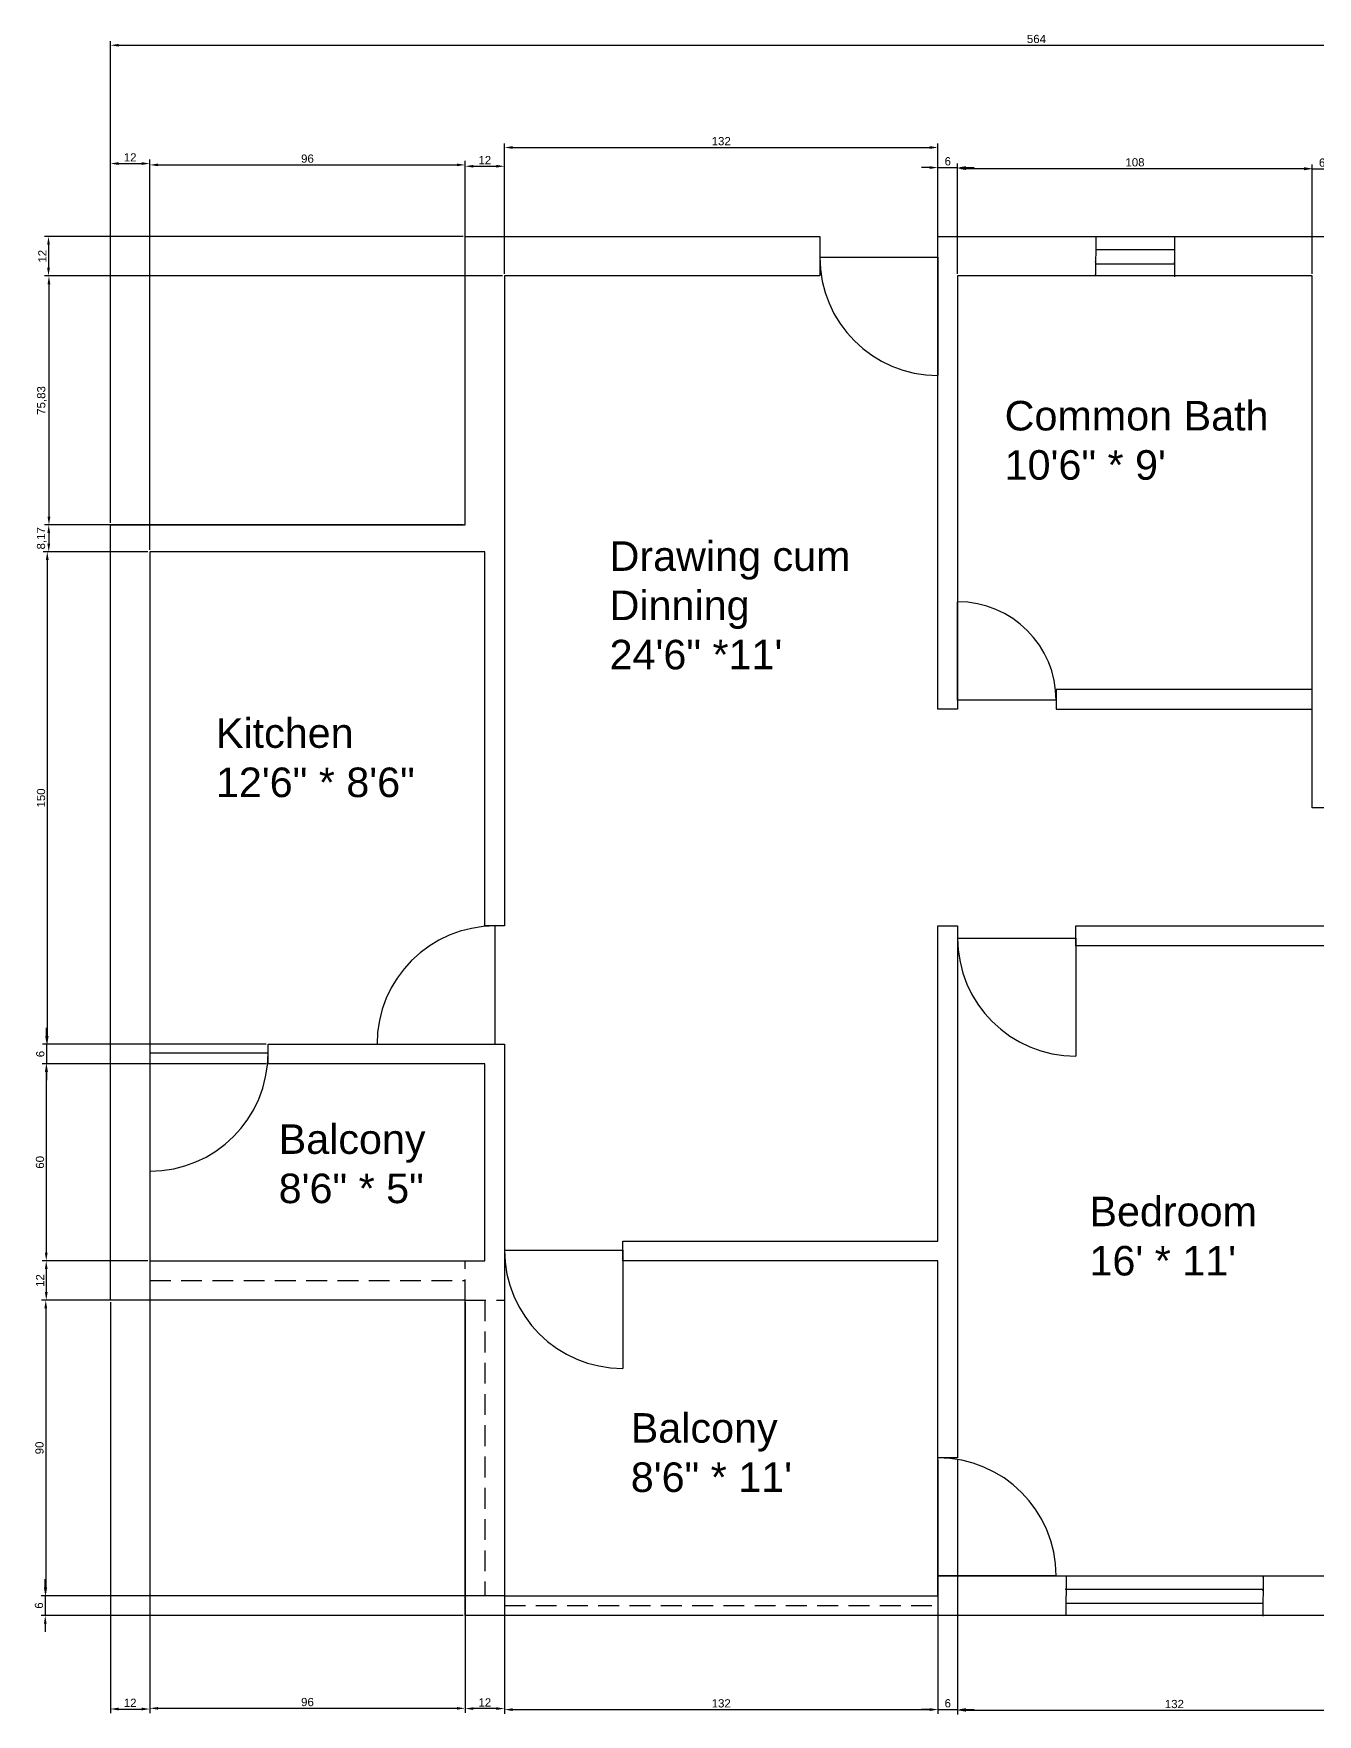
# Model space of a CAD drawing. Header units: millimetres. Extents: x 1002 to 3799, y 642 to 1602.
# Drawn here: x 1002 to 1393, y 926 to 1438 of the extents above; entities that cross this region are included whole.
import ezdxf

# ---------------------------------------------------------------- set-up
doc = ezdxf.new("R2010")
doc.units = ezdxf.units.MM
doc.linetypes.add('HIDDEN', pattern=[9.525, 6.35, -3.175])
for name, color, linetype in [('dimension', 181, 'Continuous'), ('door', 20, 'Continuous'), ('window', 71, 'Continuous')]:
    doc.layers.add(name, color=color, linetype=linetype)
doc.layers.add('grill', color=33, linetype='HIDDEN', plot=False)
doc.layers.add('label', color=200, linetype='HIDDEN', plot=False)
doc.styles.get("Standard").update_dxf_attribs({"font": 'arial.ttf'})
doc.dimstyles.new('ISO-25', dxfattribs={"dimtxt": 2.5, "dimasz": 2.5, "dimexe": 1.25, "dimexo": 0.625, "dimtad": 1, "dimtxsty": 'Standard', "dimcen": 2.5, "dimadec": 0, "dimazin": 0, "dimtfac": 1, "dimtmove": 0, "dimatfit": 3, "dimfxl": 1, "dimarcsym": 0})

# ---------------------------------------------------------------- blocks, each defined once
blk = doc.blocks.new('*D112')
at = {"layer": 'Defpoints', "color": 0, "transparency": 16777216}
for p in [(1037.76, 1398.88), (1025.76, 1288.8), (1037.76, 1280.64)]:
    blk.add_point(p, dxfattribs=at)
at = {"layer": 'dimension', "color": 0, "lineweight": -2, "transparency": 16777216}
for p, q in [((1025.76, 1289.43), (1025.76, 1400.13)), ((1028.26, 1398.88), (1035.26, 1398.88)), ((1037.76, 1281.26), (1037.76, 1400.13))]:
    blk.add_line(p, q, dxfattribs=at)
at = {"layer": 'dimension', "color": 0, "transparency": 16777216}
for points in [[(1028.26, 1399.3), (1028.26, 1398.46), (1025.76, 1398.88)], [(1035.26, 1399.3), (1035.26, 1398.46), (1037.76, 1398.88)]]:
    blk.add_solid(points, dxfattribs=at)
at = {"layer": 'dimension', "color": 0, "transparency": 16777216, "insert": (1031.76, 1400.76), "char_height": 2.5, "attachment_point": 5}
blk.add_mtext('12', dxfattribs=at)
blk = doc.blocks.new('*D113')
at = {"layer": 'Defpoints', "color": 0, "transparency": 16777216}
for p in [(1133.76, 1398.47), (1133.76, 1288.8), (1037.76, 1280.64)]:
    blk.add_point(p, dxfattribs=at)
at = {"layer": 'dimension', "color": 0, "lineweight": -2, "transparency": 16777216}
for p, q in [((1037.76, 1281.26), (1037.76, 1399.72)), ((1040.26, 1398.47), (1131.26, 1398.47)), ((1133.76, 1289.43), (1133.76, 1399.72))]:
    blk.add_line(p, q, dxfattribs=at)
at = {"layer": 'dimension', "color": 0, "transparency": 16777216}
for points in [[(1040.26, 1398.89), (1040.26, 1398.06), (1037.76, 1398.47)], [(1131.26, 1398.89), (1131.26, 1398.06), (1133.76, 1398.47)]]:
    blk.add_solid(points, dxfattribs=at)
at = {"layer": 'dimension', "color": 0, "transparency": 16777216, "insert": (1085.76, 1400.37), "char_height": 2.5, "attachment_point": 5}
blk.add_mtext('96', dxfattribs=at)
blk = doc.blocks.new('*D114')
at = {"layer": 'Defpoints', "color": 0, "transparency": 16777216}
for p in [(1145.76, 1398.06), (1145.76, 1364.64), (1133.76, 1288.8)]:
    blk.add_point(p, dxfattribs=at)
at = {"layer": 'dimension', "color": 0, "lineweight": -2, "transparency": 16777216}
for p, q in [((1133.76, 1289.43), (1133.76, 1399.31)), ((1136.26, 1398.06), (1143.26, 1398.06)), ((1145.76, 1365.26), (1145.76, 1399.31))]:
    blk.add_line(p, q, dxfattribs=at)
at = {"layer": 'dimension', "color": 0, "transparency": 16777216}
for points in [[(1136.26, 1398.48), (1136.26, 1397.65), (1133.76, 1398.06)], [(1143.26, 1398.48), (1143.26, 1397.65), (1145.76, 1398.06)]]:
    blk.add_solid(points, dxfattribs=at)
at = {"layer": 'dimension', "color": 0, "transparency": 16777216, "insert": (1139.76, 1399.94), "char_height": 2.5, "attachment_point": 5}
blk.add_mtext('12', dxfattribs=at)
blk = doc.blocks.new('*D115')
at = {"layer": 'Defpoints', "color": 0, "transparency": 16777216}
for p in [(1277.76, 1403.77), (1277.76, 1370.35), (1145.76, 1364.64)]:
    blk.add_point(p, dxfattribs=at)
at = {"layer": 'dimension', "color": 0, "lineweight": -2, "transparency": 16777216}
for p, q in [((1145.76, 1365.26), (1145.76, 1405.02)), ((1148.26, 1403.77), (1275.26, 1403.77)), ((1277.76, 1370.97), (1277.76, 1405.02))]:
    blk.add_line(p, q, dxfattribs=at)
at = {"layer": 'dimension', "color": 0, "transparency": 16777216}
for points in [[(1148.26, 1404.19), (1148.26, 1403.36), (1145.76, 1403.77)], [(1275.26, 1404.19), (1275.26, 1403.36), (1277.76, 1403.77)]]:
    blk.add_solid(points, dxfattribs=at)
at = {"layer": 'dimension', "color": 0, "transparency": 16777216, "insert": (1211.76, 1405.68), "char_height": 2.5, "attachment_point": 5}
blk.add_mtext('132', dxfattribs=at)
blk = doc.blocks.new('*D116')
at = {"layer": 'Defpoints', "color": 0, "transparency": 16777216}
for p in [(1283.76, 1397.66), (1277.76, 1370.35), (1283.76, 1364.64)]:
    blk.add_point(p, dxfattribs=at)
at = {"layer": 'dimension', "color": 0, "lineweight": -2, "transparency": 16777216}
for p, q in [((1277.76, 1370.97), (1277.76, 1398.91)), ((1283.76, 1365.26), (1283.76, 1398.91)), ((1275.26, 1397.66), (1272.76, 1397.66)), ((1277.76, 1397.66), (1283.76, 1397.66)), ((1286.26, 1397.66), (1288.76, 1397.66))]:
    blk.add_line(p, q, dxfattribs=at)
at = {"layer": 'dimension', "color": 0, "transparency": 16777216}
for points in [[(1275.26, 1398.07), (1275.26, 1397.24), (1277.76, 1397.66)], [(1286.26, 1398.07), (1286.26, 1397.24), (1283.76, 1397.66)]]:
    blk.add_solid(points, dxfattribs=at)
at = {"layer": 'dimension', "color": 0, "transparency": 16777216, "insert": (1280.76, 1399.56), "char_height": 2.5, "attachment_point": 5}
blk.add_mtext('6', dxfattribs=at)
blk = doc.blocks.new('*D117')
at = {"layer": 'Defpoints', "color": 0, "transparency": 16777216}
for p in [(1391.76, 1397.35), (1283.76, 1364.64), (1391.76, 1364.64)]:
    blk.add_point(p, dxfattribs=at)
at = {"layer": 'dimension', "color": 0, "lineweight": -2, "transparency": 16777216}
for p, q in [((1283.76, 1365.26), (1283.76, 1398.6)), ((1391.76, 1365.26), (1391.76, 1398.6)), ((1286.26, 1397.35), (1389.26, 1397.35))]:
    blk.add_line(p, q, dxfattribs=at)
at = {"layer": 'dimension', "color": 0, "transparency": 16777216}
for points in [[(1286.26, 1397.76), (1286.26, 1396.93), (1283.76, 1397.35)], [(1389.26, 1397.76), (1389.26, 1396.93), (1391.76, 1397.35)]]:
    blk.add_solid(points, dxfattribs=at)
at = {"layer": 'dimension', "color": 0, "transparency": 16777216, "insert": (1337.76, 1399.25), "char_height": 2.5, "attachment_point": 5}
blk.add_mtext('108', dxfattribs=at)
blk = doc.blocks.new('*D118')
at = {"layer": 'Defpoints', "color": 0, "transparency": 16777216}
for p in [(1397.76, 1397.26), (1391.76, 1364.64), (1397.76, 1364.64)]:
    blk.add_point(p, dxfattribs=at)
at = {"layer": 'dimension', "color": 0, "lineweight": -2, "transparency": 16777216}
for p, q in [((1391.76, 1365.26), (1391.76, 1398.51)), ((1397.76, 1365.26), (1397.76, 1398.51)), ((1389.26, 1397.26), (1386.76, 1397.26)), ((1391.76, 1397.26), (1397.76, 1397.26)), ((1400.26, 1397.26), (1402.76, 1397.26))]:
    blk.add_line(p, q, dxfattribs=at)
at = {"layer": 'dimension', "color": 0, "transparency": 16777216}
for points in [[(1389.26, 1397.67), (1389.26, 1396.84), (1391.76, 1397.26)], [(1400.26, 1397.67), (1400.26, 1396.84), (1397.76, 1397.26)]]:
    blk.add_solid(points, dxfattribs=at)
at = {"layer": 'dimension', "color": 0, "transparency": 16777216, "insert": (1394.76, 1399.16), "char_height": 2.5, "attachment_point": 5}
blk.add_mtext('6', dxfattribs=at)
blk = doc.blocks.new('*D125')
at = {"layer": 'Defpoints', "color": 0, "transparency": 16777216}
for p in [(1133.76, 1376.64), (1006.91, 1364.64), (1145.76, 1364.64)]:
    blk.add_point(p, dxfattribs=at)
at = {"layer": 'dimension', "color": 0, "lineweight": -2, "transparency": 16777216}
for p, q in [((1133.14, 1376.64), (1005.66, 1376.64)), ((1006.91, 1374.14), (1006.91, 1367.14)), ((1145.14, 1364.64), (1005.66, 1364.64))]:
    blk.add_line(p, q, dxfattribs=at)
at = {"layer": 'dimension', "color": 0, "transparency": 16777216}
for points in [[(1006.49, 1374.14), (1007.32, 1374.14), (1006.91, 1376.64)], [(1006.49, 1367.14), (1007.32, 1367.14), (1006.91, 1364.64)]]:
    blk.add_solid(points, dxfattribs=at)
at = {"layer": 'dimension', "color": 0, "transparency": 16777216, "insert": (1005.03, 1370.64), "char_height": 2.5, "attachment_point": 5, "rotation": 90}
blk.add_mtext('12', dxfattribs=at)
blk = doc.blocks.new('*D126')
at = {"layer": 'Defpoints', "color": 0, "transparency": 16777216}
for p in [(1037.76, 1064.64), (1006.22, 1052.64), (1025.76, 1052.64)]:
    blk.add_point(p, dxfattribs=at)
at = {"layer": 'dimension', "color": 0, "lineweight": -2, "transparency": 16777216}
for p, q in [((1037.14, 1064.64), (1004.97, 1064.64)), ((1006.22, 1062.14), (1006.22, 1055.14)), ((1025.14, 1052.64), (1004.97, 1052.64))]:
    blk.add_line(p, q, dxfattribs=at)
at = {"layer": 'dimension', "color": 0, "transparency": 16777216}
for points in [[(1005.8, 1062.14), (1006.64, 1062.14), (1006.22, 1064.64)], [(1005.8, 1055.14), (1006.64, 1055.14), (1006.22, 1052.64)]]:
    blk.add_solid(points, dxfattribs=at)
at = {"layer": 'dimension', "color": 0, "transparency": 16777216, "insert": (1004.34, 1058.64), "char_height": 2.5, "attachment_point": 5, "rotation": 90}
blk.add_mtext('12', dxfattribs=at)
blk = doc.blocks.new('*D127')
at = {"layer": 'Defpoints', "color": 0, "transparency": 16777216}
for p in [(1133.76, 1052.64), (1006.06, 962.64), (1145.76, 962.64)]:
    blk.add_point(p, dxfattribs=at)
at = {"layer": 'dimension', "color": 0, "lineweight": -2, "transparency": 16777216}
for p, q in [((1133.14, 1052.64), (1004.81, 1052.64)), ((1006.06, 1050.14), (1006.06, 965.14)), ((1145.14, 962.64), (1004.81, 962.64))]:
    blk.add_line(p, q, dxfattribs=at)
at = {"layer": 'dimension', "color": 0, "transparency": 16777216}
for points in [[(1005.64, 1050.14), (1006.48, 1050.14), (1006.06, 1052.64)], [(1005.64, 965.14), (1006.48, 965.14), (1006.06, 962.64)]]:
    blk.add_solid(points, dxfattribs=at)
at = {"layer": 'dimension', "color": 0, "transparency": 16777216, "insert": (1004.16, 1007.64), "char_height": 2.5, "attachment_point": 5, "rotation": 90}
blk.add_mtext('90', dxfattribs=at)
blk = doc.blocks.new('*D128')
at = {"layer": 'Defpoints', "color": 0, "transparency": 16777216}
for p in [(1145.76, 962.64), (1005.91, 956.64), (1133.76, 956.64)]:
    blk.add_point(p, dxfattribs=at)
at = {"layer": 'dimension', "color": 0, "lineweight": -2, "transparency": 16777216}
for p, q in [((1145.14, 962.64), (1004.66, 962.64)), ((1005.91, 965.14), (1005.91, 967.64)), ((1005.91, 962.64), (1005.91, 956.64)), ((1133.14, 956.64), (1004.66, 956.64)), ((1005.91, 954.14), (1005.91, 951.64))]:
    blk.add_line(p, q, dxfattribs=at)
at = {"layer": 'dimension', "color": 0, "transparency": 16777216}
for points in [[(1005.5, 965.14), (1006.33, 965.14), (1005.91, 962.64)], [(1005.5, 954.14), (1006.33, 954.14), (1005.91, 956.64)]]:
    blk.add_solid(points, dxfattribs=at)
at = {"layer": 'dimension', "color": 0, "transparency": 16777216, "insert": (1004.01, 959.64), "char_height": 2.5, "attachment_point": 5, "rotation": 90}
blk.add_mtext('6', dxfattribs=at)
blk = doc.blocks.new('*D129')
at = {"layer": 'Defpoints', "color": 0, "transparency": 16777216}
for p in [(1037.76, 1064.64), (1025.76, 1052.64), (1037.76, 928.12)]:
    blk.add_point(p, dxfattribs=at)
at = {"layer": 'dimension', "color": 0, "lineweight": -2, "transparency": 16777216}
for p, q in [((1037.76, 1064.01), (1037.76, 926.87)), ((1025.76, 1052.01), (1025.76, 926.87)), ((1028.26, 928.12), (1035.26, 928.12))]:
    blk.add_line(p, q, dxfattribs=at)
at = {"layer": 'dimension', "color": 0, "transparency": 16777216}
for points in [[(1028.26, 928.54), (1028.26, 927.7), (1025.76, 928.12)], [(1035.26, 928.54), (1035.26, 927.7), (1037.76, 928.12)]]:
    blk.add_solid(points, dxfattribs=at)
at = {"layer": 'dimension', "color": 0, "transparency": 16777216, "insert": (1031.76, 930), "char_height": 2.5, "attachment_point": 5}
blk.add_mtext('12', dxfattribs=at)
blk = doc.blocks.new('*D130')
at = {"layer": 'Defpoints', "color": 0, "transparency": 16777216}
for p in [(1037.76, 1064.64), (1133.76, 1052.64), (1133.76, 928.33)]:
    blk.add_point(p, dxfattribs=at)
at = {"layer": 'dimension', "color": 0, "lineweight": -2, "transparency": 16777216}
for p, q in [((1037.76, 1064.01), (1037.76, 927.08)), ((1133.76, 1052.01), (1133.76, 927.08)), ((1040.26, 928.33), (1131.26, 928.33))]:
    blk.add_line(p, q, dxfattribs=at)
at = {"layer": 'dimension', "color": 0, "transparency": 16777216}
for points in [[(1040.26, 928.74), (1040.26, 927.91), (1037.76, 928.33)], [(1131.26, 928.74), (1131.26, 927.91), (1133.76, 928.33)]]:
    blk.add_solid(points, dxfattribs=at)
at = {"layer": 'dimension', "color": 0, "transparency": 16777216, "insert": (1085.76, 930.23), "char_height": 2.5, "attachment_point": 5}
blk.add_mtext('96', dxfattribs=at)
blk = doc.blocks.new('*D131')
at = {"layer": 'Defpoints', "color": 0, "transparency": 16777216}
for p in [(1145.76, 962.64), (1133.76, 956.64), (1133.76, 928.25)]:
    blk.add_point(p, dxfattribs=at)
at = {"layer": 'dimension', "color": 0, "lineweight": -2, "transparency": 16777216}
for p, q in [((1145.76, 962.01), (1145.76, 927)), ((1133.76, 956.01), (1133.76, 927)), ((1143.26, 928.25), (1136.26, 928.25))]:
    blk.add_line(p, q, dxfattribs=at)
at = {"layer": 'dimension', "color": 0, "transparency": 16777216}
for points in [[(1136.26, 928.66), (1136.26, 927.83), (1133.76, 928.25)], [(1143.26, 928.66), (1143.26, 927.83), (1145.76, 928.25)]]:
    blk.add_solid(points, dxfattribs=at)
at = {"layer": 'dimension', "color": 0, "transparency": 16777216, "insert": (1139.76, 930.13), "char_height": 2.5, "attachment_point": 5}
blk.add_mtext('12', dxfattribs=at)
blk = doc.blocks.new('*D132')
at = {"layer": 'Defpoints', "color": 0, "transparency": 16777216}
for p in [(1277.76, 1004.64), (1145.76, 962.64), (1277.76, 927.93)]:
    blk.add_point(p, dxfattribs=at)
at = {"layer": 'dimension', "color": 0, "lineweight": -2, "transparency": 16777216}
for p, q in [((1277.76, 1004.01), (1277.76, 926.68)), ((1145.76, 962.01), (1145.76, 926.68)), ((1148.26, 927.93), (1275.26, 927.93))]:
    blk.add_line(p, q, dxfattribs=at)
at = {"layer": 'dimension', "color": 0, "transparency": 16777216}
for points in [[(1148.26, 928.35), (1148.26, 927.51), (1145.76, 927.93)], [(1275.26, 928.35), (1275.26, 927.51), (1277.76, 927.93)]]:
    blk.add_solid(points, dxfattribs=at)
at = {"layer": 'dimension', "color": 0, "transparency": 16777216, "insert": (1211.76, 929.83), "char_height": 2.5, "attachment_point": 5}
blk.add_mtext('132', dxfattribs=at)
blk = doc.blocks.new('*D133')
at = {"layer": 'Defpoints', "color": 0, "transparency": 16777216}
for p in [(1277.76, 1004.64), (1283.76, 1004.64), (1283.76, 927.95)]:
    blk.add_point(p, dxfattribs=at)
at = {"layer": 'dimension', "color": 0, "lineweight": -2, "transparency": 16777216}
for p, q in [((1277.76, 1004.01), (1277.76, 926.7)), ((1283.76, 1004.01), (1283.76, 926.7)), ((1275.26, 927.95), (1272.76, 927.95)), ((1277.76, 927.95), (1283.76, 927.95)), ((1286.26, 927.95), (1288.76, 927.95))]:
    blk.add_line(p, q, dxfattribs=at)
at = {"layer": 'dimension', "color": 0, "transparency": 16777216}
for points in [[(1275.26, 928.37), (1275.26, 927.54), (1277.76, 927.95)], [(1286.26, 928.37), (1286.26, 927.54), (1283.76, 927.95)]]:
    blk.add_solid(points, dxfattribs=at)
at = {"layer": 'dimension', "color": 0, "transparency": 16777216, "insert": (1280.76, 929.85), "char_height": 2.5, "attachment_point": 5}
blk.add_mtext('6', dxfattribs=at)
blk = doc.blocks.new('*D134')
at = {"layer": 'Defpoints', "color": 0, "transparency": 16777216}
for p in [(1283.76, 1004.64), (1415.76, 968.64), (1415.76, 927.73)]:
    blk.add_point(p, dxfattribs=at)
at = {"layer": 'dimension', "color": 0, "lineweight": -2, "transparency": 16777216}
for p, q in [((1283.76, 1004.01), (1283.76, 926.48)), ((1415.76, 968.01), (1415.76, 926.48)), ((1286.26, 927.73), (1413.26, 927.73))]:
    blk.add_line(p, q, dxfattribs=at)
at = {"layer": 'dimension', "color": 0, "transparency": 16777216}
for points in [[(1286.26, 928.15), (1286.26, 927.32), (1283.76, 927.73)], [(1413.26, 928.15), (1413.26, 927.32), (1415.76, 927.73)]]:
    blk.add_solid(points, dxfattribs=at)
at = {"layer": 'dimension', "color": 0, "transparency": 16777216, "insert": (1349.76, 929.63), "char_height": 2.5, "attachment_point": 5}
blk.add_mtext('132', dxfattribs=at)
blk = doc.blocks.new('*D144')
at = {"layer": 'Defpoints', "color": 0, "transparency": 16777216}
for p in [(1589.76, 1434.92), (1589.76, 1376.64), (1025.76, 1288.8)]:
    blk.add_point(p, dxfattribs=at)
at = {"layer": 'dimension', "color": 0, "lineweight": -2, "transparency": 16777216}
for p, q in [((1025.76, 1289.43), (1025.76, 1436.17)), ((1028.26, 1434.92), (1587.26, 1434.92)), ((1589.76, 1377.26), (1589.76, 1436.17))]:
    blk.add_line(p, q, dxfattribs=at)
at = {"layer": 'dimension', "color": 0, "transparency": 16777216}
for points in [[(1028.26, 1435.34), (1028.26, 1434.5), (1025.76, 1434.92)], [(1587.26, 1435.34), (1587.26, 1434.5), (1589.76, 1434.92)]]:
    blk.add_solid(points, dxfattribs=at)
at = {"layer": 'dimension', "color": 0, "transparency": 16777216, "insert": (1307.76, 1436.82), "char_height": 2.5, "attachment_point": 5}
blk.add_mtext('564', dxfattribs=at)
blk = doc.blocks.new('*D146')
at = {"layer": 'Defpoints', "color": 0, "transparency": 16777216}
for p in [(1145.76, 1364.64), (1007.03, 1288.8), (1133.76, 1288.8)]:
    blk.add_point(p, dxfattribs=at)
at = {"layer": 'dimension', "color": 0, "lineweight": -2, "transparency": 16777216}
for p, q in [((1145.14, 1364.64), (1005.78, 1364.64)), ((1007.03, 1362.14), (1007.03, 1291.3)), ((1133.14, 1288.8), (1005.78, 1288.8))]:
    blk.add_line(p, q, dxfattribs=at)
at = {"layer": 'dimension', "color": 0, "transparency": 16777216}
for points in [[(1006.62, 1362.14), (1007.45, 1362.14), (1007.03, 1364.64)], [(1006.62, 1291.3), (1007.45, 1291.3), (1007.03, 1288.8)]]:
    blk.add_solid(points, dxfattribs=at)
at = {"layer": 'dimension', "color": 0, "transparency": 16777216, "insert": (1004.91, 1326.72), "char_height": 2.5, "attachment_point": 5, "rotation": 90}
blk.add_mtext('75,83', dxfattribs=at)
blk = doc.blocks.new('*D147')
at = {"layer": 'Defpoints', "color": 0, "transparency": 16777216}
for p in [(1025.76, 1288.8), (1006.98, 1280.64), (1037.76, 1280.64)]:
    blk.add_point(p, dxfattribs=at)
at = {"layer": 'dimension', "color": 0, "lineweight": -2, "transparency": 16777216}
for p, q in [((1025.14, 1288.8), (1005.73, 1288.8)), ((1006.98, 1286.3), (1006.98, 1283.14)), ((1037.14, 1280.64), (1005.73, 1280.64))]:
    blk.add_line(p, q, dxfattribs=at)
at = {"layer": 'dimension', "color": 0, "transparency": 16777216}
for points in [[(1006.56, 1286.3), (1007.39, 1286.3), (1006.98, 1288.8)], [(1006.56, 1283.14), (1007.39, 1283.14), (1006.98, 1280.64)]]:
    blk.add_solid(points, dxfattribs=at)
at = {"layer": 'dimension', "color": 0, "transparency": 16777216, "insert": (1004.85, 1284.72), "char_height": 2.5, "attachment_point": 5, "rotation": 90}
blk.add_mtext('8,17', dxfattribs=at)
blk = doc.blocks.new('*D148')
at = {"layer": 'Defpoints', "color": 0, "transparency": 16777216}
for p in [(1037.76, 1280.64), (1006.53, 1130.64), (1073.76, 1130.64)]:
    blk.add_point(p, dxfattribs=at)
at = {"layer": 'dimension', "color": 0, "lineweight": -2, "transparency": 16777216}
for p, q in [((1037.14, 1280.64), (1005.28, 1280.64)), ((1006.53, 1278.14), (1006.53, 1133.14)), ((1073.14, 1130.64), (1005.28, 1130.64))]:
    blk.add_line(p, q, dxfattribs=at)
at = {"layer": 'dimension', "color": 0, "transparency": 16777216}
for points in [[(1006.11, 1278.14), (1006.94, 1278.14), (1006.53, 1280.64)], [(1006.11, 1133.14), (1006.94, 1133.14), (1006.53, 1130.64)]]:
    blk.add_solid(points, dxfattribs=at)
at = {"layer": 'dimension', "color": 0, "transparency": 16777216, "insert": (1004.63, 1205.64), "char_height": 2.5, "attachment_point": 5, "rotation": 90}
blk.add_mtext('150', dxfattribs=at)
blk = doc.blocks.new('*D149')
at = {"layer": 'Defpoints', "color": 0, "transparency": 16777216}
for p in [(1073.76, 1130.64), (1006.32, 1124.64), (1073.76, 1124.64)]:
    blk.add_point(p, dxfattribs=at)
at = {"layer": 'dimension', "color": 0, "lineweight": -2, "transparency": 16777216}
for p, q in [((1006.32, 1133.14), (1006.32, 1135.64)), ((1073.14, 1130.64), (1005.07, 1130.64)), ((1006.32, 1130.64), (1006.32, 1124.64)), ((1073.14, 1124.64), (1005.07, 1124.64)), ((1006.32, 1122.14), (1006.32, 1119.64))]:
    blk.add_line(p, q, dxfattribs=at)
at = {"layer": 'dimension', "color": 0, "transparency": 16777216}
for points in [[(1005.9, 1133.14), (1006.73, 1133.14), (1006.32, 1130.64)], [(1005.9, 1122.14), (1006.73, 1122.14), (1006.32, 1124.64)]]:
    blk.add_solid(points, dxfattribs=at)
at = {"layer": 'dimension', "color": 0, "transparency": 16777216, "insert": (1004.42, 1127.64), "char_height": 2.5, "attachment_point": 5, "rotation": 90}
blk.add_mtext('6', dxfattribs=at)
blk = doc.blocks.new('*D150')
at = {"layer": 'Defpoints', "color": 0, "transparency": 16777216}
for p in [(1073.76, 1124.64), (1006.22, 1064.64), (1037.76, 1064.64)]:
    blk.add_point(p, dxfattribs=at)
at = {"layer": 'dimension', "color": 0, "lineweight": -2, "transparency": 16777216}
for p, q in [((1073.14, 1124.64), (1004.97, 1124.64)), ((1006.22, 1122.14), (1006.22, 1067.14)), ((1037.14, 1064.64), (1004.97, 1064.64))]:
    blk.add_line(p, q, dxfattribs=at)
at = {"layer": 'dimension', "color": 0, "transparency": 16777216}
for points in [[(1005.8, 1122.14), (1006.64, 1122.14), (1006.22, 1124.64)], [(1005.8, 1067.14), (1006.64, 1067.14), (1006.22, 1064.64)]]:
    blk.add_solid(points, dxfattribs=at)
at = {"layer": 'dimension', "color": 0, "transparency": 16777216, "insert": (1004.32, 1094.64), "char_height": 2.5, "attachment_point": 5, "rotation": 90}
blk.add_mtext('60', dxfattribs=at)

msp = doc.modelspace()

# ---------------------------------------------------------------- linework, layer by layer
msp.add_line((1319.763, 1160.636), (1319.768, 1166.636))
for points in [[(1427.861, 956.636), (1133.763, 956.636), (1133.763, 1052.636), (1025.763, 1052.636), (1025.763, 1288.804), (1133.763, 1288.804), (1133.763, 1376.636), (1241.763, 1376.636), (1241.763, 1364.636), (1145.763, 1364.636), (1145.763, 1166.636), (1139.763, 1166.636), (1139.763, 1280.636), (1037.763, 1280.636), (1037.763, 1064.636), (1139.763, 1064.636), (1139.763, 1124.636), (1073.763, 1124.636), (1073.763, 1130.636), (1145.763, 1130.636), (1145.763, 962.636), (1277.763, 962.636), (1277.763, 968.636), (1415.763, 968.636)], [(1397.763, 1202.636), (1391.763, 1202.636), (1391.763, 1364.636), (1283.763, 1364.636), (1283.763, 1232.636), (1277.763, 1232.636), (1277.763, 1376.636), (1589.763, 1376.636)], [(1391.763, 1238.636), (1313.763, 1238.636), (1313.763, 1232.636), (1391.763, 1232.636)], [(1319.768, 1166.636), (1541.763, 1166.636)], [(1415.763, 1160.636), (1319.763, 1160.636)]]:
    msp.add_lwpolyline(points)
msp.add_lwpolyline([(1283.763, 1166.636), (1283.763, 1004.636), (1277.763, 1004.636), (1277.763, 1064.636), (1181.763, 1064.636), (1181.763, 1070.636), (1277.763, 1070.636), (1277.763, 1166.636)], close=True)
at = {"layer": 'door'}
for p, q in [((1241.763, 1370.345), (1277.763, 1370.345)), ((1277.763, 1370.345), (1277.763, 1334.345)), ((1283.763, 1235.411), (1283.763, 1265.411)), ((1313.763, 1235.411), (1283.763, 1235.411)), ((1142.944, 1130.636), (1142.944, 1166.636)), ((1283.763, 1162.972), (1319.763, 1162.972)), ((1319.763, 1162.972), (1319.763, 1126.972)), ((1073.763, 1127.92), (1037.763, 1127.92)), ((1037.763, 1127.92), (1037.763, 1091.92)), ((1106.944, 1130.636), (1142.944, 1130.636)), ((1145.763, 1067.883), (1181.763, 1067.883)), ((1181.763, 1067.883), (1181.763, 1031.883)), ((1277.763, 968.636), (1277.763, 1004.636)), ((1313.763, 968.636), (1277.763, 968.636))]:
    msp.add_line(p, q, dxfattribs=at)
for centre, radius, start, end in [((1277.763, 1370.345), 36, 180, 270), ((1283.763, 1235.411), 30, 0, 90), ((1142.944, 1130.636), 36, 90, 180), ((1319.763, 1162.972), 36, 180, 270), ((1037.763, 1127.92), 36, 270, 0), ((1181.763, 1067.883), 36, 180, 270), ((1277.763, 968.636), 36, 0, 90)]:
    msp.add_arc(centre, radius, start, end, dxfattribs=at)
at = {"layer": 'grill'}
for p, q in [((1037.763, 1064.635), (1037.768, 1052.638)), ((1133.763, 1052.635), (1133.763, 1064.635)), ((1037.766, 1058.636), (1133.763, 1058.636)), ((1133.763, 1052.635), (1145.763, 1052.635)), ((1139.763, 1052.635), (1139.763, 962.635)), ((1145.763, 962.635), (1133.763, 962.635)), ((1145.763, 962.635), (1145.763, 956.635)), ((1277.763, 962.635), (1277.763, 956.635)), ((1145.763, 959.635), (1277.763, 959.635))]:
    msp.add_line(p, q, dxfattribs=at)
at = {"layer": 'window'}
for p, q in [((1325.842, 1376.638), (1325.763, 1364.638)), ((1325.816, 1372.669), (1349.817, 1372.669)), ((1349.841, 1376.377), (1349.762, 1364.377)), ((1325.787, 1368.321), (1349.788, 1368.319)), ((1316.763, 968.636), (1316.684, 956.637)), ((1376.762, 968.372), (1376.683, 956.372)), ((1316.737, 964.668), (1376.738, 964.664)), ((1316.708, 960.32), (1376.709, 960.313))]:
    msp.add_line(p, q, dxfattribs=at)
for p in [(1325.791, 1368.954), (1349.791, 1368.694), (1325.765, 1364.954), (1349.764, 1364.694), (1316.763, 968.607), (1376.762, 968.343), (1316.736, 964.607), (1376.736, 964.343)]:
    msp.add_point(p, dxfattribs=at)

# ---------------------------------------------------------------- texts
at = {"layer": 'label', "char_height": 9, "attachment_point": 1}
for s, width, insert in [('Common Bath\\P10\'6" * 9\'', 92.62065, (1298.074, 1326.58)), ('Drawing cum Dinning \\P24\'6" *11\'', 83.31854, (1177.77, 1283.812)), ('Kitchen\\P12\'6" * 8\'6"', 67.19454, (1057.882, 1229.902)), ('Balcony \\P8\'6" * 5"', 67.19454, (1076.997, 1106.212)), ("Bedroom\\P16' * 11'", 64.11227, (1323.907, 1084.182)), ('Balcony\\P8\'6" * 11\'', 67.19454, (1184.224, 1018.239))]:
    msp.add_mtext_dynamic_manual_height_columns(s, width=width, gutter_width=12.5, heights=[0], dxfattribs=dict(at, insert=insert))

# ---------------------------------------------------------------- dimensions: what is measured, and where the dimension line sits
at = {"layer": 'dimension'}
for base, p1, p2, picture, middle in [((1589.763, 1434.921), (1025.763, 1288.804), (1589.763, 1376.636), '*D144', (1307.763, 1436.823)), ((1277.763, 1403.773), (1145.763, 1364.636), (1277.763, 1370.345), '*D115', (1211.763, 1405.675)), ((1037.763, 1398.88), (1025.763, 1288.804), (1037.763, 1280.636), '*D112', (1031.763, 1400.76)), ((1133.763, 1398.472), (1037.763, 1280.636), (1133.763, 1288.804), '*D113', (1085.763, 1400.373)), ((1145.763, 1398.064), (1133.763, 1288.804), (1145.763, 1364.636), '*D114', (1139.763, 1399.944)), ((1283.763, 1397.656), (1277.763, 1370.345), (1283.763, 1364.636), '*D116', (1280.763, 1399.558)), ((1391.763, 1397.346), (1283.763, 1364.636), (1391.763, 1364.636), '*D117', (1337.763, 1399.247)), ((1397.763, 1397.257), (1391.763, 1364.636), (1397.763, 1364.636), '*D118', (1394.763, 1399.158)), ((1037.763, 928.121), (1025.763, 1052.636), (1037.763, 1064.636), '*D129', (1031.763, 930.001)), ((1133.763, 928.326), (1037.763, 1064.636), (1133.763, 1052.636), '*D130', (1085.763, 930.227)), ((1277.763, 927.931), (1145.763, 962.636), (1277.763, 1004.636), '*D132', (1211.763, 929.833)), ((1283.763, 927.952), (1277.763, 1004.636), (1283.763, 1004.636), '*D133', (1280.763, 929.853)), ((1415.763, 927.732), (1283.763, 1004.636), (1415.763, 968.636), '*D134', (1349.763, 929.634)), ((1133.763, 928.248), (1145.763, 962.636), (1133.763, 956.636), '*D131', (1139.763, 930.128))]:
    dim = msp.add_linear_dim(base=base, p1=p1, p2=p2, dimstyle='ISO-25', dxfattribs=at)
    dim.commit()
    dim.dimension.update_dxf_attribs({"geometry": picture, "text_midpoint": middle})
for base, p1, p2, picture, middle in [((1006.905, 1364.636), (1133.763, 1376.636), (1145.763, 1364.636), '*D125', (1005.025, 1370.636)), ((1007.034, 1288.804), (1145.763, 1364.636), (1133.763, 1288.804), '*D146', (1004.906, 1326.72)), ((1006.978, 1280.636), (1025.763, 1288.804), (1037.763, 1280.636), '*D147', (1004.851, 1284.72)), ((1006.528, 1130.636), (1037.763, 1280.636), (1073.763, 1130.636), '*D148', (1004.627, 1205.636)), ((1006.318, 1124.636), (1073.763, 1130.636), (1073.763, 1124.636), '*D149', (1004.417, 1127.636)), ((1006.221, 1064.636), (1073.763, 1124.636), (1037.763, 1064.636), '*D150', (1004.319, 1094.636)), ((1006.221, 1052.636), (1037.763, 1064.636), (1025.763, 1052.636), '*D126', (1004.341, 1058.636)), ((1006.061, 962.636), (1133.763, 1052.636), (1145.763, 962.636), '*D127', (1004.159, 1007.636)), ((1005.913, 956.636), (1145.763, 962.636), (1133.763, 956.636), '*D128', (1004.011, 959.636))]:
    dim = msp.add_linear_dim(base=base, p1=p1, p2=p2, angle=90, dimstyle='ISO-25', dxfattribs=at)
    dim.commit()
    dim.dimension.update_dxf_attribs({"geometry": picture, "text_midpoint": middle})

doc.saveas('drawing.dxf')
